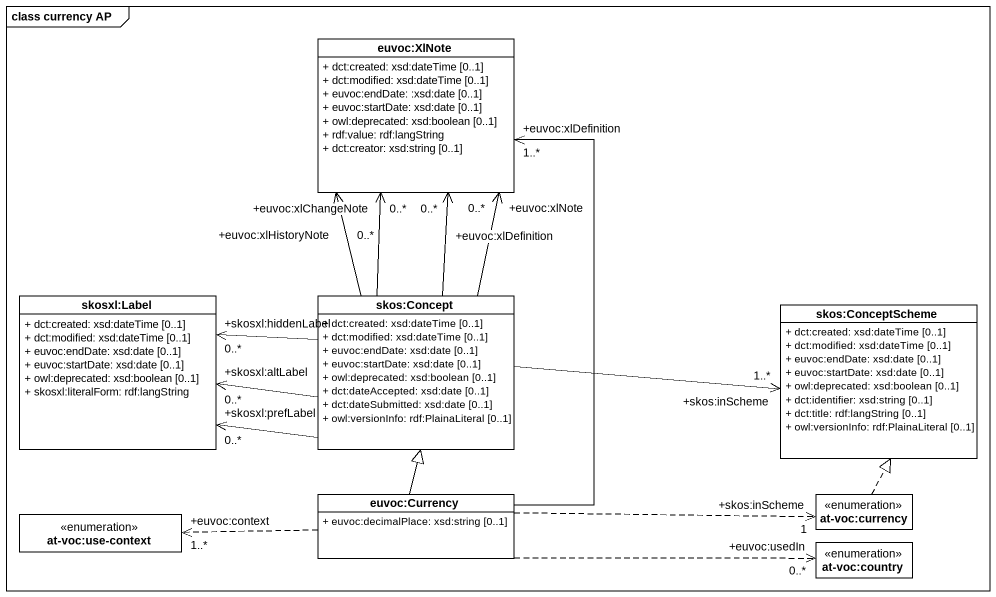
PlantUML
@startuml
mainframe class currency AP
hide circle
hide empty members
skinparam classAttributeIconSize 0
class "euvoc:XlNote" as euvoc_XlNote {
  + dct:created: xsd:dateTime [0..1]
  + dct:modified: xsd:dateTime [0..1]
  + euvoc:endDate: :xsd:date [0..1]
  + euvoc:startDate: xsd:date [0..1]
  + owl:deprecated: xsd:boolean [0..1]
  + rdf:value: rdf:langString
  + dct:creator: xsd:string [0..1]
}
class "skosxl:Label" as skosxl_Label {
  + dct:created: xsd:dateTime [0..1]
  + dct:modified: xsd:dateTime [0..1]
  + euvoc:endDate: xsd:date [0..1]
  + euvoc:startDate: xsd:date [0..1]
  + owl:deprecated: xsd:boolean [0..1]
  + skosxl:literalForm: rdf:langString
}
class "skos:Concept" as skos_Concept {
  + dct:created: xsd:dateTime [0..1]
  + dct:modified: xsd:dateTime [0..1]
  + euvoc:endDate: xsd:date [0..1]
  + euvoc:startDate: xsd:date [0..1]
  + owl:deprecated: xsd:boolean [0..1]
  + dct:dateAccepted: xsd:date [0..1]
  + dct:dateSubmitted: xsd:date [0..1]
  + owl:versionInfo: rdf:PlainaLiteral [0..1]
}
class "skos:ConceptScheme" as skos_ConceptScheme {
  + dct:created: xsd:dateTime [0..1]
  + dct:modified: xsd:dateTime [0..1]
  + euvoc:endDate: xsd:date [0..1]
  + euvoc:startDate: xsd:date [0..1]
  + owl:deprecated: xsd:boolean [0..1]
  + dct:identifier: xsd:string [0..1]
  + dct:title: rdf:langString [0..1]
  + owl:versionInfo: rdf:PlainaLiteral [0..1]
}
enum "at-voc:use-context" as at_voc_use_context
class "euvoc:Currency" as euvoc_Currency {
  + euvoc:decimalPlace: xsd:string [0..1]
}
enum "at-voc:currency" as at_voc_currency
enum "at-voc:country" as at_voc_country
skos_Concept -up-> "+euvoc:xlChangeNote\n0..*" euvoc_XlNote
skos_Concept -up-> "+euvoc:xlNote\n0..*" euvoc_XlNote
skos_Concept -up-> "+euvoc:xlDefinition\n0..*" euvoc_XlNote
skos_Concept -up-> "+euvoc:xlHistoryNote\n0..*" euvoc_XlNote
skos_Concept -left-> "+skosxl:prefLabel\n0..*" skosxl_Label
skos_Concept -left-> "+skosxl:altLabel\n0..*" skosxl_Label
skos_Concept -left-> "+skosxl:hiddenLabel\n0..*" skosxl_Label
skos_Concept -right-> "+skos:inScheme\n1..*" skos_ConceptScheme
euvoc_Currency -up-> "+euvoc:xlDefinition\n1..*" euvoc_XlNote
euvoc_Currency -up-|> skos_Concept
euvoc_Currency .left.> "+euvoc:context\n1..*" at_voc_use_context
euvoc_Currency .right.> "+skos:inScheme\n1" at_voc_currency
euvoc_Currency .right.> "+euvoc:usedIn\n0..*" at_voc_country
at_voc_currency .up.|> skos_ConceptScheme
@enduml
